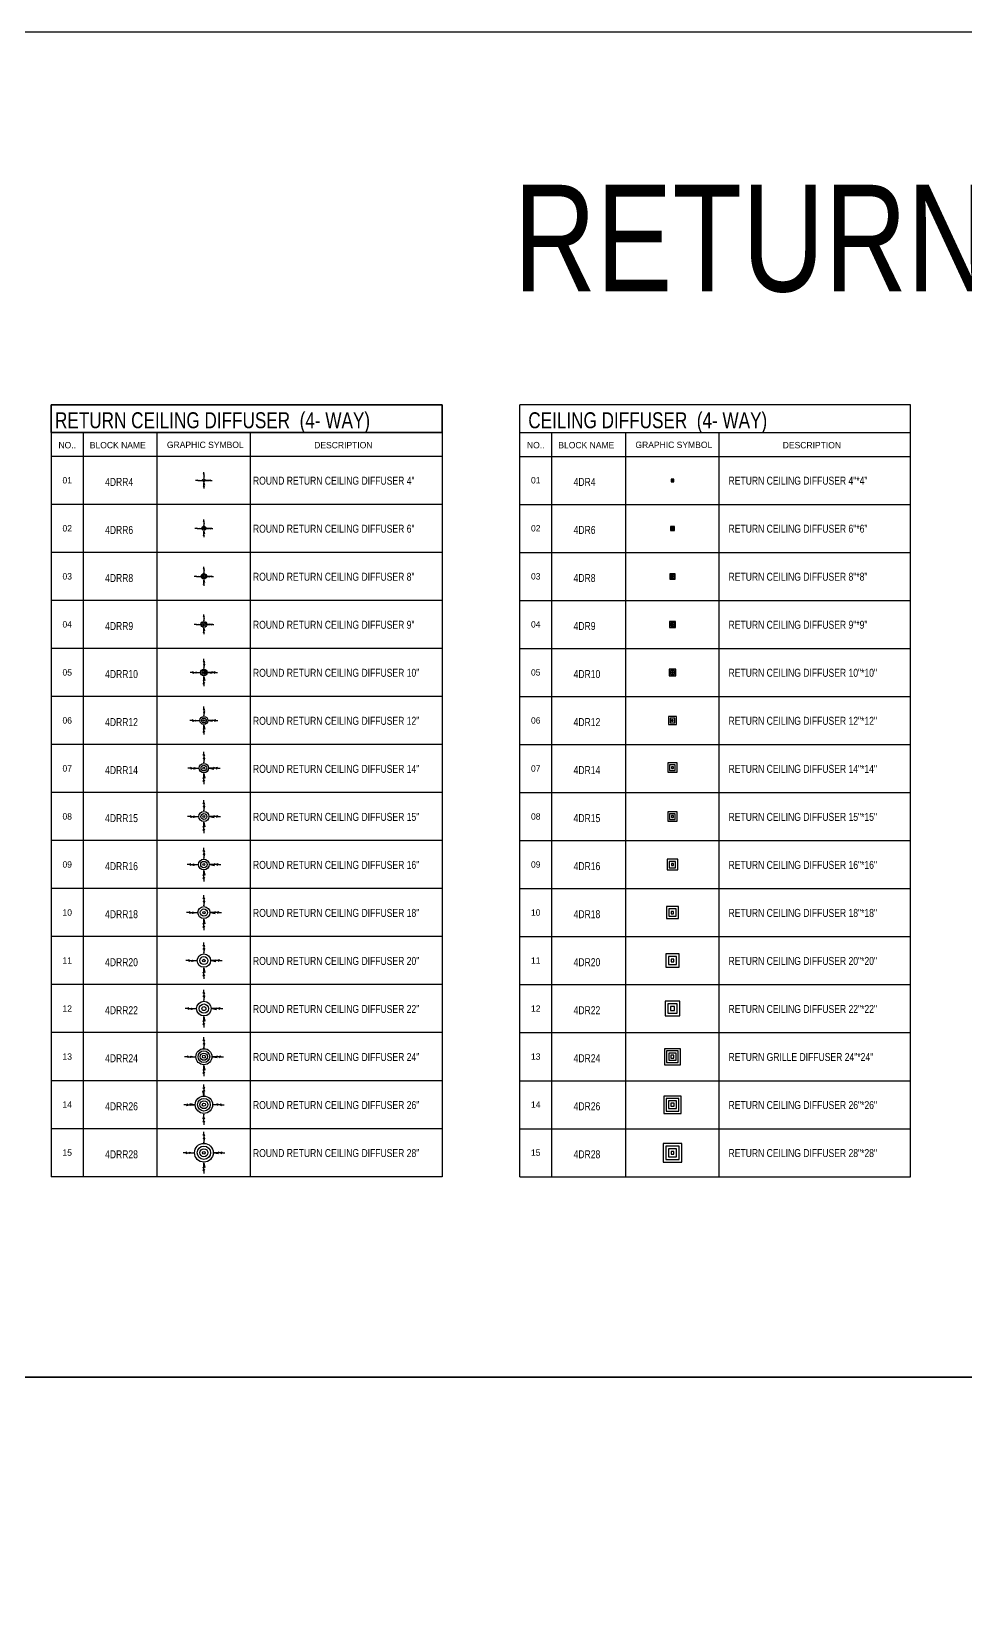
# Model space of a CAD drawing. Header units: millimetres. Extents: x 231894 to 495193, y 184583 to 303652.
# Drawn here: x 320387 to 355358, y 244118 to 303652 of the extents above; entities that cross this region are included whole.
import ezdxf
from ezdxf.enums import TextEntityAlignment as Align

# ---------------------------------------------------------------- set-up
doc = ezdxf.new("R2010")
doc.units = ezdxf.units.MM
doc.layers.get('0').update_dxf_attribs({"color": 254})
for name, color, linetype in [('40-REFERENCE-DRAWINGS-0-35', 40, 'Continuous'), ('MEQUIP', 2, 'Continuous'), ('RETURN GRILL', 13, 'Continuous')]:
    doc.layers.add(name, color=color, linetype=linetype)
doc.styles.add('STENCIL', font='stencil.shx')
doc.styles.add('style2', font='stencil.shx')

# ---------------------------------------------------------------- blocks, each defined once
blk = doc.blocks.new('4DR4')
at = {"color": 13}
for points in [[(-75, 0, 0, 21.4, 0), (-127, 0, 0, 0, 0), (-147, 0, 0, 0, 0), (-158, -11, 0, 0, 0), (-158, 11, 0, 0, 0), (-169, 0, 0, 0, 0), (-195, 0, 0, 0, 0)], [(0, 75, 0, 21.4, 0), (0, 127, 0, 0, 0), (0, 147, 0, 0, 0), (11, 158, 0, 0, 0), (-11, 158, 0, 0, 0), (0, 169, 0, 0, 0), (0, 195, 0, 0, 0)], [(75, 0, 0, 21.4, 0), (127, 0, 0, 0, 0), (147, 0, 0, 0, 0), (158, -11, 0, 0, 0), (158, 11, 0, 0, 0), (169, 0, 0, 0, 0), (195, 0, 0, 0, 0)], [(0, -75, 0, 21.4, 0), (0, -127, 0, 0, 0), (0, -147, 0, 0, 0), (11, -158, 0, 0, 0), (-11, -158, 0, 0, 0), (0, -169, 0, 0, 0), (0, -195, 0, 0, 0)]]:
    blk.add_lwpolyline(points, format="xyseb", dxfattribs=at)
at = {"color": 12}
blk.add_lwpolyline([(-50, -50), (50, -50), (50, 50), (-50, 50)], close=True, dxfattribs=at)
at = {"color": 13}
for points in [[(-30, -30), (30, -30), (30, 30), (-30, 30)], [(-10, -10), (10, -10), (10, 10), (-10, 10)]]:
    blk.add_lwpolyline(points, close=True, dxfattribs=at)
blk = doc.blocks.new('4DR6')
at = {"color": 13}
for points in [[(-112, 0, 0, 32.1, 0), (-191, 0, 0, 0, 0), (-221, 0, 0, 0, 0), (-237, -16, 0, 0, 0), (-237, 16, 0, 0, 0), (-253, 0, 0, 0, 0), (-293, 0, 0, 0, 0)], [(0, 112, 0, 32.1, 0), (0, 191, 0, 0, 0), (0, 221, 0, 0, 0), (16, 237, 0, 0, 0), (-16, 237, 0, 0, 0), (0, 253, 0, 0, 0), (0, 293, 0, 0, 0)], [(112, 0, 0, 32.1, 0), (191, 0, 0, 0, 0), (221, 0, 0, 0, 0), (237, -16, 0, 0, 0), (237, 16, 0, 0, 0), (253, 0, 0, 0, 0), (293, 0, 0, 0, 0)], [(0, -112, 0, 32.1, 0), (0, -191, 0, 0, 0), (0, -221, 0, 0, 0), (16, -237, 0, 0, 0), (-16, -237, 0, 0, 0), (0, -253, 0, 0, 0), (0, -293, 0, 0, 0)]]:
    blk.add_lwpolyline(points, format="xyseb", dxfattribs=at)
at = {"color": 12}
blk.add_lwpolyline([(-75, -75), (75, -75), (75, 75), (-75, 75)], close=True, dxfattribs=at)
at = {"color": 13}
for points in [[(-45, -45), (45, -45), (45, 45), (-45, 45)], [(-15, -15), (15, -15), (15, 15), (-15, 15)]]:
    blk.add_lwpolyline(points, close=True, dxfattribs=at)
blk = doc.blocks.new('4DR8')
at = {"color": 13}
for points in [[(-138, 0, 0, 32.1, 0), (-216, 0, 0, 0, 0), (-246, 0, 0, 0, 0), (-262, -16, 0, 0, 0), (-262, 16, 0, 0, 0), (-278, 0, 0, 0, 0), (-318, 0, 0, 0, 0)], [(0, 138, 0, 32.1, 0), (0, 216, 0, 0, 0), (0, 246, 0, 0, 0), (16, 262, 0, 0, 0), (-16, 262, 0, 0, 0), (0, 278, 0, 0, 0), (0, 318, 0, 0, 0)], [(138, 0, 0, 32.1, 0), (216, 0, 0, 0, 0), (246, 0, 0, 0, 0), (262, -16, 0, 0, 0), (262, 16, 0, 0, 0), (278, 0, 0, 0, 0), (318, 0, 0, 0, 0)], [(0, -138, 0, 32.1, 0), (0, -216, 0, 0, 0), (0, -246, 0, 0, 0), (16, -262, 0, 0, 0), (-16, -262, 0, 0, 0), (0, -278, 0, 0, 0), (0, -318, 0, 0, 0)]]:
    blk.add_lwpolyline(points, format="xyseb", dxfattribs=at)
at = {"color": 12}
blk.add_lwpolyline([(-100, -100), (100, -100), (100, 100), (-100, 100)], close=True, dxfattribs=at)
at = {"color": 13}
for points in [[(-60, -60), (60, -60), (60, 60), (-60, 60)], [(-20, -20), (20, -20), (20, 20), (-20, 20)]]:
    blk.add_lwpolyline(points, close=True, dxfattribs=at)
blk = doc.blocks.new('4DR9')
at = {"color": 13}
for points in [[(-151, 0, 0, 36.1, 0), (-239, 0, 0, 0, 0), (-272, 0, 0, 0, 0), (-290, -18, 0, 0, 0), (-290, 18, 0, 0, 0), (-308, 0, 0, 0, 0), (-353, 0, 0, 0, 0)], [(4, 155, 0, 36.1, 0), (4, 243, 0, 0, 0), (4, 276, 0, 0, 0), (22, 294, 0, 0, 0), (-14, 294, 0, 0, 0), (4, 312, 0, 0, 0), (4, 357, 0, 0, 0)], [(159, 0, 0, 36.1, 0), (247, 0, 0, 0, 0), (281, 0, 0, 0, 0), (299, -18, 0, 0, 0), (299, 18, 0, 0, 0), (317, 0, 0, 0, 0), (362, 0, 0, 0, 0)], [(4, -155, 0, 36.1, 0), (4, -243, 0, 0, 0), (4, -276, 0, 0, 0), (22, -294, 0, 0, 0), (-14, -294, 0, 0, 0), (4, -312, 0, 0, 0), (4, -357, 0, 0, 0)]]:
    blk.add_lwpolyline(points, format="xyseb", dxfattribs=at)
at = {"color": 12}
blk.add_lwpolyline([(-108, -113), (117, -113), (117, 113), (-108, 113)], close=True, dxfattribs=at)
at = {"color": 13}
for points in [[(-63, -68), (72, -68), (72, 68), (-63, 68)], [(-18, -23), (27, -23), (27, 23), (-18, 23)]]:
    blk.add_lwpolyline(points, close=True, dxfattribs=at)
blk = doc.blocks.new('4DR10')
at = {"color": 13}
for points in [[(-169, 0, 0, 37.4, 0), (-260, 0, 0, 0, 0), (-295, 0, 0, 0, 0), (-314, -19, 0, 0, 0), (-314, 19, 0, 0, 0), (-332, 0, 0, 0, 0), (-379, 0, 0, 0, 0)], [(0, 169, 0, 37.4, 0), (0, 260, 0, 0, 0), (0, 295, 0, 0, 0), (19, 314, 0, 0, 0), (-19, 314, 0, 0, 0), (0, 332, 0, 0, 0), (0, 379, 0, 0, 0)], [(169, 0, 0, 37.4, 0), (260, 0, 0, 0, 0), (295, 0, 0, 0, 0), (314, -19, 0, 0, 0), (314, 19, 0, 0, 0), (332, 0, 0, 0, 0), (379, 0, 0, 0, 0)], [(0, -169, 0, 37.4, 0), (0, -260, 0, 0, 0), (0, -295, 0, 0, 0), (19, -314, 0, 0, 0), (-19, -314, 0, 0, 0), (0, -332, 0, 0, 0), (0, -379, 0, 0, 0)]]:
    blk.add_lwpolyline(points, format="xyseb", dxfattribs=at)
at = {"color": 12}
blk.add_lwpolyline([(-125, -125), (125, -125), (125, 125), (-125, 125)], close=True, dxfattribs=at)
at = {"color": 13}
for points in [[(-75, -75), (75, -75), (75, 75), (-75, 75)], [(-25, -25), (25, -25), (25, 25), (-25, 25)]]:
    blk.add_lwpolyline(points, close=True, dxfattribs=at)
blk = doc.blocks.new('4DR12')
at = {"color": 13}
for points in [[(0, 250, 0, 85.5, 0), (0, 459, 0, 0, 0), (0, 587, 0, 0, 0), (-43, 630, 0, 0, 0), (43, 630, 0, 0, 0), (0, 672, 0, 0, 0), (0, 801, 0, 0, 0)], [(-250, 0, 0, 85.5, 0), (-459, 0, 0, 0, 0), (-587, 0, 0, 0, 0), (-630, -43, 0, 0, 0), (-630, 43, 0, 0, 0), (-672, 0, 0, 0, 0), (-801, 0, 0, 0, 0)], [(250, 0, 0, 85.5, 0), (459, 0, 0, 0, 0), (587, 0, 0, 0, 0), (630, -43, 0, 0, 0), (630, 43, 0, 0, 0), (672, 0, 0, 0, 0), (801, 0, 0, 0, 0)], [(0, -250, 0, 85.5, 0), (0, -459, 0, 0, 0), (0, -587, 0, 0, 0), (-43, -630, 0, 0, 0), (43, -630, 0, 0, 0), (0, -672, 0, 0, 0), (0, -801, 0, 0, 0)]]:
    blk.add_lwpolyline(points, format="xyseb", dxfattribs=at)
at = {"color": 12}
blk.add_lwpolyline([(-150, -150), (150, -150), (150, 150), (-150, 150)], close=True, dxfattribs=at)
at = {"color": 13}
for points in [[(-90, -90), (90, -90), (90, 90), (-90, 90)], [(-30, -30), (30, -30), (30, 30), (-30, 30)]]:
    blk.add_lwpolyline(points, close=True, dxfattribs=at)
blk = doc.blocks.new('4DR14')
at = {"color": 13}
for points in [[(-231, 16, 0, 48.1, 0), (-349, 16, 0, 0, 0), (-394, 16, 0, 0, 0), (-418, -8, 0, 0, 0), (-418, 40, 0, 0, 0), (-442, 16, 0, 0, 0), (-502, 16, 0, 0, 0)], [(0, 247, 0, 48.1, 0), (0, 365, 0, 0, 0), (0, 410, 0, 0, 0), (24, 434, 0, 0, 0), (-24, 434, 0, 0, 0), (0, 458, 0, 0, 0), (0, 518, 0, 0, 0)], [(231, 16, 0, 48.1, 0), (349, 16, 0, 0, 0), (394, 16, 0, 0, 0), (418, -8, 0, 0, 0), (418, 40, 0, 0, 0), (442, 16, 0, 0, 0), (502, 16, 0, 0, 0)], [(0, -215, 0, 48.1, 0), (0, -332, 0, 0, 0), (0, -377, 0, 0, 0), (24, -401, 0, 0, 0), (-24, -401, 0, 0, 0), (0, -426, 0, 0, 0), (0, -485, 0, 0, 0)]]:
    blk.add_lwpolyline(points, format="xyseb", dxfattribs=at)
at = {"color": 12}
blk.add_lwpolyline([(-175, -159), (175, -159), (175, 191), (-175, 191)], close=True, dxfattribs=at)
at = {"color": 13}
for points in [[(-105, -89), (105, -89), (105, 121), (-105, 121)], [(-35, -19), (35, -19), (35, 51), (-35, 51)]]:
    blk.add_lwpolyline(points, close=True, dxfattribs=at)
blk = doc.blocks.new('4DR15')
at = {"color": 13}
for points in [[(-231, 0, 0, 48.1, 0), (-349, 0, 0, 0, 0), (-394, 0, 0, 0, 0), (-418, -24, 0, 0, 0), (-418, 24, 0, 0, 0), (-442, 0, 0, 0, 0), (-502, 0, 0, 0, 0)], [(0, 231, 0, 48.1, 0), (0, 349, 0, 0, 0), (0, 394, 0, 0, 0), (24, 418, 0, 0, 0), (-24, 418, 0, 0, 0), (0, 442, 0, 0, 0), (0, 502, 0, 0, 0)], [(231, 0, 0, 48.1, 0), (349, 0, 0, 0, 0), (394, 0, 0, 0, 0), (418, -24, 0, 0, 0), (418, 24, 0, 0, 0), (442, 0, 0, 0, 0), (502, 0, 0, 0, 0)], [(0, -231, 0, 48.1, 0), (0, -349, 0, 0, 0), (0, -394, 0, 0, 0), (24, -418, 0, 0, 0), (-24, -418, 0, 0, 0), (0, -442, 0, 0, 0), (0, -502, 0, 0, 0)]]:
    blk.add_lwpolyline(points, format="xyseb", dxfattribs=at)
at = {"color": 12}
blk.add_lwpolyline([(-175, -175), (175, -175), (175, 175), (-175, 175)], close=True, dxfattribs=at)
at = {"color": 13}
for points in [[(-105, -105), (105, -105), (105, 105), (-105, 105)], [(-35, -35), (35, -35), (35, 35), (-35, 35)]]:
    blk.add_lwpolyline(points, close=True, dxfattribs=at)
blk = doc.blocks.new('4DR16')
at = {"color": 13}
for points in [[(-262, 0, 0, 53.5, 0), (-393, 0, 0, 0, 0), (-443, 0, 0, 0, 0), (-470, -27, 0, 0, 0), (-470, 27, 0, 0, 0), (-496, 0, 0, 0, 0), (-563, 0, 0, 0, 0)], [(0, 262, 0, 53.5, 0), (0, 393, 0, 0, 0), (0, 443, 0, 0, 0), (27, 470, 0, 0, 0), (-27, 470, 0, 0, 0), (0, 496, 0, 0, 0), (0, 563, 0, 0, 0)], [(262, 0, 0, 53.5, 0), (393, 0, 0, 0, 0), (443, 0, 0, 0, 0), (470, -27, 0, 0, 0), (470, 27, 0, 0, 0), (496, 0, 0, 0, 0), (563, 0, 0, 0, 0)], [(0, -262, 0, 53.5, 0), (0, -393, 0, 0, 0), (0, -443, 0, 0, 0), (27, -470, 0, 0, 0), (-27, -470, 0, 0, 0), (0, -496, 0, 0, 0), (0, -563, 0, 0, 0)]]:
    blk.add_lwpolyline(points, format="xyseb", dxfattribs=at)
at = {"color": 12}
blk.add_lwpolyline([(-200, -200), (200, -200), (200, 200), (-200, 200)], close=True, dxfattribs=at)
at = {"color": 13}
for points in [[(-120, -120), (120, -120), (120, 120), (-120, 120)], [(-40, -40), (40, -40), (40, 40), (-40, 40)]]:
    blk.add_lwpolyline(points, close=True, dxfattribs=at)
blk = doc.blocks.new('4DR18')
at = {"color": 13}
for points in [[(0, 294, 0, 58.8, 0), (0, 437, 0, 0, 0), (0, 492, 0, 0, 0), (29, 521, 0, 0, 0), (-29, 521, 0, 0, 0), (0, 551, 0, 0, 0), (0, 624, 0, 0, 0)], [(-294, 0, 0, 58.8, 0), (-437, 0, 0, 0, 0), (-492, 0, 0, 0, 0), (-521, -29, 0, 0, 0), (-521, 29, 0, 0, 0), (-551, 0, 0, 0, 0), (-624, 0, 0, 0, 0)], [(294, 0, 0, 58.8, 0), (437, 0, 0, 0, 0), (492, 0, 0, 0, 0), (521, -29, 0, 0, 0), (521, 29, 0, 0, 0), (551, 0, 0, 0, 0), (624, 0, 0, 0, 0)], [(0, -294, 0, 58.8, 0), (0, -437, 0, 0, 0), (0, -492, 0, 0, 0), (29, -521, 0, 0, 0), (-29, -521, 0, 0, 0), (0, -551, 0, 0, 0), (0, -624, 0, 0, 0)]]:
    blk.add_lwpolyline(points, format="xyseb", dxfattribs=at)
at = {"color": 12}
blk.add_lwpolyline([(-225, -225), (225, -225), (225, 225), (-225, 225)], close=True, dxfattribs=at)
at = {"color": 13}
for points in [[(-135, -135), (135, -135), (135, 135), (-135, 135)], [(-45, -45), (45, -45), (45, 45), (-45, 45)]]:
    blk.add_lwpolyline(points, close=True, dxfattribs=at)
blk = doc.blocks.new('4DR20')
at = {"color": 13}
for points in [[(0, 319, 0, 58.8, 0), (0, 462, 0, 0, 0), (0, 517, 0, 0, 0), (29, 546, 0, 0, 0), (-29, 546, 0, 0, 0), (0, 576, 0, 0, 0), (0, 649, 0, 0, 0)], [(-319, 0, 0, 58.8, 0), (-462, 0, 0, 0, 0), (-517, 0, 0, 0, 0), (-546, -29, 0, 0, 0), (-546, 29, 0, 0, 0), (-576, 0, 0, 0, 0), (-649, 0, 0, 0, 0)], [(319, 0, 0, 58.8, 0), (462, 0, 0, 0, 0), (517, 0, 0, 0, 0), (546, -29, 0, 0, 0), (546, 29, 0, 0, 0), (576, 0, 0, 0, 0), (649, 0, 0, 0, 0)], [(0, -319, 0, 58.8, 0), (0, -462, 0, 0, 0), (0, -517, 0, 0, 0), (29, -546, 0, 0, 0), (-29, -546, 0, 0, 0), (0, -576, 0, 0, 0), (0, -649, 0, 0, 0)]]:
    blk.add_lwpolyline(points, format="xyseb", dxfattribs=at)
at = {"color": 12}
blk.add_lwpolyline([(-250, -250), (250, -250), (250, 250), (-250, 250)], close=True, dxfattribs=at)
at = {"color": 13}
for points in [[(-150, -150), (150, -150), (150, 150), (-150, 150)], [(-50, -50), (50, -50), (50, 50), (-50, 50)]]:
    blk.add_lwpolyline(points, close=True, dxfattribs=at)
blk = doc.blocks.new('4DR22')
at = {"color": 13}
for points in [[(0, 344, 0, 58.8, 0), (0, 487, 0, 0, 0), (0, 542, 0, 0, 0), (29, 571, 0, 0, 0), (-29, 571, 0, 0, 0), (0, 601, 0, 0, 0), (0, 674, 0, 0, 0)], [(-344, 0, 0, 58.8, 0), (-487, 0, 0, 0, 0), (-542, 0, 0, 0, 0), (-571, -29, 0, 0, 0), (-571, 29, 0, 0, 0), (-601, 0, 0, 0, 0), (-674, 0, 0, 0, 0)], [(344, 0, 0, 58.8, 0), (487, 0, 0, 0, 0), (542, 0, 0, 0, 0), (571, -29, 0, 0, 0), (571, 29, 0, 0, 0), (601, 0, 0, 0, 0), (674, 0, 0, 0, 0)], [(0, -344, 0, 58.8, 0), (0, -487, 0, 0, 0), (0, -542, 0, 0, 0), (29, -571, 0, 0, 0), (-29, -571, 0, 0, 0), (0, -601, 0, 0, 0), (0, -674, 0, 0, 0)]]:
    blk.add_lwpolyline(points, format="xyseb", dxfattribs=at)
at = {"color": 12}
blk.add_lwpolyline([(-275, -275), (275, -275), (275, 275), (-275, 275)], close=True, dxfattribs=at)
at = {"color": 13}
for points in [[(-175, -175), (175, -175), (175, 175), (-175, 175)], [(-75, -75), (75, -75), (75, 75), (-75, 75)]]:
    blk.add_lwpolyline(points, close=True, dxfattribs=at)
blk = doc.blocks.new('4DR24')
at = {"color": 13}
for points in [[(0, 369, 0, 58.8, 0), (0, 512, 0, 0, 0), (0, 567, 0, 0, 0), (29, 596, 0, 0, 0), (-29, 596, 0, 0, 0), (0, 626, 0, 0, 0), (0, 699, 0, 0, 0)], [(-369, 0, 0, 58.8, 0), (-512, 0, 0, 0, 0), (-567, 0, 0, 0, 0), (-596, -29, 0, 0, 0), (-596, 29, 0, 0, 0), (-626, 0, 0, 0, 0), (-699, 0, 0, 0, 0)], [(369, 0, 0, 58.8, 0), (512, 0, 0, 0, 0), (567, 0, 0, 0, 0), (596, -29, 0, 0, 0), (596, 29, 0, 0, 0), (626, 0, 0, 0, 0), (699, 0, 0, 0, 0)], [(0, -369, 0, 58.8, 0), (0, -512, 0, 0, 0), (0, -567, 0, 0, 0), (29, -596, 0, 0, 0), (-29, -596, 0, 0, 0), (0, -626, 0, 0, 0), (0, -699, 0, 0, 0)]]:
    blk.add_lwpolyline(points, format="xyseb", dxfattribs=at)
at = {"color": 12}
blk.add_lwpolyline([(-300, -300), (300, -300), (300, 300), (-300, 300)], close=True, dxfattribs=at)
at = {"color": 13}
for points in [[(-218, -218), (218, -218), (218, 218), (-218, 218)], [(-136, -136), (136, -136), (136, 136), (-136, 136)], [(-55, -55), (55, -55), (55, 55), (-55, 55)]]:
    blk.add_lwpolyline(points, close=True, dxfattribs=at)
blk = doc.blocks.new('4DR26')
at = {"color": 13}
for points in [[(0, 394, 0, 58.8, 0), (0, 537, 0, 0, 0), (0, 592, 0, 0, 0), (29, 621, 0, 0, 0), (-29, 621, 0, 0, 0), (0, 651, 0, 0, 0), (0, 724, 0, 0, 0)], [(-394, 0, 0, 58.8, 0), (-537, 0, 0, 0, 0), (-592, 0, 0, 0, 0), (-621, -29, 0, 0, 0), (-621, 29, 0, 0, 0), (-651, 0, 0, 0, 0), (-724, 0, 0, 0, 0)], [(394, 0, 0, 58.8, 0), (537, 0, 0, 0, 0), (592, 0, 0, 0, 0), (621, -29, 0, 0, 0), (621, 29, 0, 0, 0), (651, 0, 0, 0, 0), (724, 0, 0, 0, 0)], [(0, -394, 0, 58.8, 0), (0, -537, 0, 0, 0), (0, -592, 0, 0, 0), (29, -621, 0, 0, 0), (-29, -621, 0, 0, 0), (0, -651, 0, 0, 0), (0, -724, 0, 0, 0)]]:
    blk.add_lwpolyline(points, format="xyseb", dxfattribs=at)
at = {"color": 12}
blk.add_lwpolyline([(-325, -325), (325, -325), (325, 325), (-325, 325)], close=True, dxfattribs=at)
at = {"color": 13}
for points in [[(-236, -236), (236, -236), (236, 236), (-236, 236)], [(-148, -148), (148, -148), (148, 148), (-148, 148)], [(-59, -59), (59, -59), (59, 59), (-59, 59)]]:
    blk.add_lwpolyline(points, close=True, dxfattribs=at)
blk = doc.blocks.new('4DR28')
at = {"color": 13}
for points in [[(0, 419, 0, 58.8, 0), (0, 562, 0, 0, 0), (0, 617, 0, 0, 0), (29, 646, 0, 0, 0), (-29, 646, 0, 0, 0), (0, 676, 0, 0, 0), (0, 749, 0, 0, 0)], [(-419, 0, 0, 58.8, 0), (-562, 0, 0, 0, 0), (-617, 0, 0, 0, 0), (-646, -29, 0, 0, 0), (-646, 29, 0, 0, 0), (-676, 0, 0, 0, 0), (-749, 0, 0, 0, 0)], [(419, 0, 0, 58.8, 0), (562, 0, 0, 0, 0), (617, 0, 0, 0, 0), (646, -29, 0, 0, 0), (646, 29, 0, 0, 0), (676, 0, 0, 0, 0), (749, 0, 0, 0, 0)], [(0, -419, 0, 58.8, 0), (0, -562, 0, 0, 0), (0, -617, 0, 0, 0), (29, -646, 0, 0, 0), (-29, -646, 0, 0, 0), (0, -676, 0, 0, 0), (0, -749, 0, 0, 0)]]:
    blk.add_lwpolyline(points, format="xyseb", dxfattribs=at)
at = {"color": 12}
blk.add_lwpolyline([(-350, -350), (350, -350), (350, 350), (-350, 350)], close=True, dxfattribs=at)
at = {"color": 13}
for points in [[(-250, -250), (250, -250), (250, 250), (-250, 250)], [(-150, -150), (150, -150), (150, 150), (-150, 150)], [(-50, -50), (50, -50), (50, 50), (-50, 50)]]:
    blk.add_lwpolyline(points, close=True, dxfattribs=at)
blk = doc.blocks.new('4DRR4')
at = {"color": 13}
for p, q in [((-258, 0), (-308, 0)), ((-258, 0), (-236, 21)), ((-236, -21), (-236, 21)), ((-215, 0), (-236, -21)), ((-215, 0), (-75, 0)), ((-175, 20), (-167, 0)), ((-175, -20), (-167, 0)), ((-75, 0), (-175, -20)), ((0, 258), (-21, 236)), ((21, 236), (-21, 236)), ((-20, 175), (0, 167)), ((0, 258), (0, 308)), ((0, 215), (21, 236)), ((0, 215), (0, 75)), ((20, 175), (0, 167)), ((0, 75), (20, 175)), ((215, 0), (75, 0)), ((75, 0), (175, -20)), ((175, 20), (167, 0)), ((175, -20), (167, 0)), ((215, 0), (236, -21)), ((236, -21), (236, 21)), ((258, 0), (236, 21)), ((258, 0), (308, 0)), ((21, -236), (-21, -236)), ((0, -258), (-21, -236)), ((-20, -175), (0, -167)), ((0, -215), (0, -75)), ((0, -75), (20, -175)), ((20, -175), (0, -167)), ((0, -215), (21, -236)), ((0, -258), (0, -308))]:
    blk.add_line(p, q, dxfattribs=at)
at = {"color": 12}
blk.add_circle((0, 0), 50, dxfattribs=at)
at = {"color": 13}
for radius in [30, 10]:
    blk.add_circle((0, 0), radius, dxfattribs=at)
for points in [[(-175, 20), (-167, 0), (-75, 0)], [(-175, -20), (-167, 0), (-75, 0)], [(-20, 175), (0, 167), (0, 75)], [(20, 175), (0, 167), (0, 75)], [(175, 20), (167, 0), (75, 0)], [(175, -20), (167, 0), (75, 0)], [(-20, -175), (0, -167), (0, -75)], [(20, -175), (0, -167), (0, -75)]]:
    blk.add_solid(points, dxfattribs=at)
blk = doc.blocks.new('4DRR6')
at = {"color": 13}
for p, q in [((-283, 0), (-333, 0)), ((-283, 0), (-261, 21)), ((-261, -21), (-261, 21)), ((-240, 0), (-261, -21)), ((-240, 0), (-100, 0)), ((-200, 20), (-192, 0)), ((-200, -20), (-192, 0)), ((-100, 0), (-200, -20)), ((0, 283), (-21, 261)), ((21, 261), (-21, 261)), ((-20, 200), (0, 192)), ((0, 283), (0, 333)), ((0, 240), (21, 261)), ((0, 240), (0, 100)), ((20, 200), (0, 192)), ((0, 100), (20, 200)), ((240, 0), (100, 0)), ((100, 0), (200, -20)), ((200, 20), (192, 0)), ((200, -20), (192, 0)), ((240, 0), (261, -21)), ((261, -21), (261, 21)), ((283, 0), (261, 21)), ((283, 0), (333, 0)), ((21, -261), (-21, -261)), ((0, -283), (-21, -261)), ((-20, -200), (0, -192)), ((0, -240), (0, -100)), ((0, -100), (20, -200)), ((20, -200), (0, -192)), ((0, -240), (21, -261)), ((0, -283), (0, -333))]:
    blk.add_line(p, q, dxfattribs=at)
at = {"color": 12}
blk.add_circle((0, 0), 75, dxfattribs=at)
at = {"color": 13}
for radius in [45, 15]:
    blk.add_circle((0, 0), radius, dxfattribs=at)
for points in [[(-200, 20), (-192, 0), (-100, 0)], [(-200, -20), (-192, 0), (-100, 0)], [(-20, 200), (0, 192), (0, 100)], [(20, 200), (0, 192), (0, 100)], [(200, 20), (192, 0), (100, 0)], [(200, -20), (192, 0), (100, 0)], [(-20, -200), (0, -192), (0, -100)], [(20, -200), (0, -192), (0, -100)]]:
    blk.add_solid(points, dxfattribs=at)
blk = doc.blocks.new('4DRR8')
at = {"color": 13}
for p, q in [((-308, 0), (-358, 0)), ((-308, 0), (-286, 21)), ((-286, -21), (-286, 21)), ((-265, 0), (-286, -21)), ((-265, 0), (-125, 0)), ((-225, 20), (-217, 0)), ((-225, -20), (-217, 0)), ((-125, 0), (-225, -20)), ((0, 308), (-21, 286)), ((21, 286), (-21, 286)), ((-20, 225), (0, 217)), ((0, 308), (0, 358)), ((0, 265), (21, 286)), ((0, 265), (0, 125)), ((20, 225), (0, 217)), ((0, 125), (20, 225)), ((265, 0), (125, 0)), ((125, 0), (225, -20)), ((225, 20), (217, 0)), ((225, -20), (217, 0)), ((265, 0), (286, -21)), ((286, -21), (286, 21)), ((308, 0), (286, 21)), ((308, 0), (358, 0)), ((21, -286), (-21, -286)), ((0, -308), (-21, -286)), ((-20, -225), (0, -217)), ((0, -265), (0, -125)), ((0, -125), (20, -225)), ((20, -225), (0, -217)), ((0, -265), (21, -286)), ((0, -308), (0, -358))]:
    blk.add_line(p, q, dxfattribs=at)
at = {"color": 12}
blk.add_circle((0, 0), 100, dxfattribs=at)
at = {"color": 13}
for radius in [60, 20]:
    blk.add_circle((0, 0), radius, dxfattribs=at)
for points in [[(-225, 20), (-217, 0), (-125, 0)], [(-225, -20), (-217, 0), (-125, 0)], [(-20, 225), (0, 217), (0, 125)], [(20, 225), (0, 217), (0, 125)], [(225, 20), (217, 0), (125, 0)], [(225, -20), (217, 0), (125, 0)], [(-20, -225), (0, -217), (0, -125)], [(20, -225), (0, -217), (0, -125)]]:
    blk.add_solid(points, dxfattribs=at)
blk = doc.blocks.new('4DRR9')
at = {"color": 13}
for p, q in [((-320, 0), (-370, 0)), ((-320, 0), (-299, 21)), ((-299, -21), (-299, 21)), ((-278, 0), (-299, -21)), ((-278, 0), (-138, 0)), ((-238, 20), (-229, 0)), ((-238, -20), (-229, 0)), ((-138, 0), (-238, -20)), ((0, 320), (-21, 299)), ((21, 299), (-21, 299)), ((-20, 237), (0, 229)), ((0, 320), (0, 370)), ((0, 277), (21, 299)), ((0, 277), (0, 137)), ((20, 237), (0, 229)), ((0, 137), (20, 237)), ((277, 0), (137, 0)), ((137, 0), (237, -20)), ((237, 20), (229, 0)), ((237, -20), (229, 0)), ((277, 0), (299, -21)), ((299, -21), (299, 21)), ((320, 0), (299, 21)), ((320, 0), (370, 0)), ((21, -299), (-21, -299)), ((0, -320), (-21, -299)), ((-20, -238), (0, -229)), ((0, -278), (0, -138)), ((0, -138), (20, -238)), ((20, -238), (0, -229)), ((0, -278), (21, -299)), ((0, -320), (0, -370))]:
    blk.add_line(p, q, dxfattribs=at)
at = {"color": 12}
blk.add_circle((0, 0), 112, dxfattribs=at)
at = {"color": 13}
for radius in [67.5, 22.5]:
    blk.add_circle((0, 0), radius, dxfattribs=at)
for points in [[(-238, 20), (-229, 0), (-138, 0)], [(-238, -20), (-229, 0), (-138, 0)], [(-20, 237), (0, 229), (0, 137)], [(20, 237), (0, 229), (0, 137)], [(237, 20), (229, 0), (137, 0)], [(237, -20), (229, 0), (137, 0)], [(-20, -238), (0, -229), (0, -138)], [(20, -238), (0, -229), (0, -138)]]:
    blk.add_solid(points, dxfattribs=at)
blk = doc.blocks.new('4DRR10')
at = {"color": 13}
for p, q in [((-436, 0), (-514, 0)), ((-436, 0), (-402, 33)), ((-402, -33), (-402, 33)), ((-306, 31), (-293, 0)), ((0, 436), (-33, 402)), ((33, 402), (-33, 402)), ((-31, 306), (0, 293)), ((0, 436), (0, 514)), ((0, 369), (33, 402)), ((0, 369), (0, 150)), ((31, 306), (0, 293)), ((0, 150), (31, 306)), ((306, 31), (293, 0)), ((402, -33), (402, 33)), ((436, 0), (402, 33)), ((436, 0), (514, 0)), ((-369, 0), (-402, -33)), ((-369, 0), (-150, 0)), ((-306, -31), (-293, 0)), ((-150, 0), (-306, -31)), ((33, -402), (-33, -402)), ((0, -436), (-33, -402)), ((-31, -306), (0, -293)), ((0, -369), (0, -150)), ((0, -150), (31, -306)), ((31, -306), (0, -293)), ((0, -369), (33, -402)), ((0, -436), (0, -514)), ((369, 0), (150, 0)), ((150, 0), (306, -31)), ((306, -31), (293, 0)), ((369, 0), (402, -33))]:
    blk.add_line(p, q, dxfattribs=at)
at = {"color": 12}
blk.add_circle((0, 0), 125, dxfattribs=at)
at = {"color": 13}
for radius in [75, 25]:
    blk.add_circle((0, 0), radius, dxfattribs=at)
for points in [[(-306, 31), (-293, 0), (-150, 0)], [(-31, 306), (0, 293), (0, 150)], [(31, 306), (0, 293), (0, 150)], [(306, 31), (293, 0), (150, 0)], [(-306, -31), (-293, 0), (-150, 0)], [(-31, -306), (0, -293), (0, -150)], [(31, -306), (0, -293), (0, -150)], [(306, -31), (293, 0), (150, 0)]]:
    blk.add_solid(points, dxfattribs=at)
blk = doc.blocks.new('4DRR12')
at = {"color": 13}
for p, q in [((-449, 0), (-524, 0)), ((-449, 0), (-417, 32)), ((-417, -32), (-417, 32)), ((-385, 0), (-417, -32)), ((-385, 0), (-175, 0)), ((-325, 30), (-312, 0)), ((-325, -30), (-312, 0)), ((-175, 0), (-325, -30)), ((0, 449), (-32, 417)), ((32, 417), (-32, 417)), ((-30, 325), (0, 312)), ((0, 449), (0, 524)), ((0, 385), (32, 417)), ((0, 385), (0, 174)), ((30, 325), (0, 312)), ((0, 174), (30, 325)), ((385, 0), (174, 0)), ((174, 0), (325, -30)), ((325, 30), (312, 0)), ((325, -30), (312, 0)), ((385, 0), (417, -32)), ((417, -32), (417, 32)), ((449, 0), (417, 32)), ((449, 0), (524, 0)), ((32, -417), (-32, -417)), ((0, -449), (-32, -417)), ((-30, -325), (0, -312)), ((0, -385), (0, -175)), ((0, -175), (30, -325)), ((30, -325), (0, -312)), ((0, -385), (32, -417)), ((0, -449), (0, -524))]:
    blk.add_line(p, q, dxfattribs=at)
at = {"color": 12}
blk.add_circle((0, 0), 150, dxfattribs=at)
at = {"color": 13}
for radius in [90, 30]:
    blk.add_circle((0, 0), radius, dxfattribs=at)
for points in [[(-325, 30), (-312, 0), (-175, 0)], [(-325, -30), (-312, 0), (-175, 0)], [(-30, 325), (0, 312), (0, 174)], [(30, 325), (0, 312), (0, 174)], [(325, 30), (312, 0), (174, 0)], [(325, -30), (312, 0), (174, 0)], [(-30, -325), (0, -312), (0, -175)], [(30, -325), (0, -312), (0, -175)]]:
    blk.add_solid(points, dxfattribs=at)
blk = doc.blocks.new('4DRR14')
at = {"color": 13}
for p, q in [((0, 520), (0, 607)), ((-520, 0), (-607, 0)), ((-520, 0), (-482, 37)), ((-482, -37), (-482, 37)), ((-445, 0), (-482, -37)), ((-445, 0), (-200, 0)), ((-375, 35), (-360, 0)), ((-375, -35), (-360, 0)), ((-200, 0), (-375, -35)), ((0, 520), (-37, 482)), ((37, 482), (-37, 482)), ((-35, 375), (0, 360)), ((0, 445), (37, 482)), ((0, 445), (0, 200)), ((35, 375), (0, 360)), ((0, 200), (35, 375)), ((445, 0), (200, 0)), ((200, 0), (375, -35)), ((375, 35), (360, 0)), ((375, -35), (360, 0)), ((445, 0), (482, -37)), ((482, -37), (482, 37)), ((520, 0), (482, 37)), ((520, 0), (607, 0)), ((37, -482), (-37, -482)), ((0, -520), (-37, -482)), ((-35, -375), (0, -360)), ((0, -445), (0, -200)), ((0, -200), (35, -375)), ((35, -375), (0, -360)), ((0, -445), (37, -482)), ((0, -520), (0, -607))]:
    blk.add_line(p, q, dxfattribs=at)
at = {"color": 12}
blk.add_circle((0, 0), 175, dxfattribs=at)
at = {"color": 13}
for radius in [105, 35]:
    blk.add_circle((0, 0), radius, dxfattribs=at)
for points in [[(-375, 35), (-360, 0), (-200, 0)], [(-375, -35), (-360, 0), (-200, 0)], [(-35, 375), (0, 360), (0, 200)], [(35, 375), (0, 360), (0, 200)], [(375, 35), (360, 0), (200, 0)], [(375, -35), (360, 0), (200, 0)], [(-35, -375), (0, -360), (0, -200)], [(35, -375), (0, -360), (0, -200)]]:
    blk.add_solid(points, dxfattribs=at)
blk = doc.blocks.new('4DRR15')
at = {"color": 13}
for p, q in [((0, 532), (0, 620)), ((-532, 0), (-620, 0)), ((-532, 0), (-495, 37)), ((-495, -37), (-495, 37)), ((-458, 0), (-495, -37)), ((-458, 0), (-213, 0)), ((-388, 35), (-373, 0)), ((-388, -35), (-373, 0)), ((-213, 0), (-388, -35)), ((0, 532), (-37, 495)), ((37, 495), (-37, 495)), ((-35, 388), (0, 373)), ((0, 458), (37, 495)), ((0, 458), (0, 212)), ((35, 388), (0, 373)), ((0, 212), (35, 388)), ((458, 0), (212, 0)), ((212, 0), (388, -35)), ((388, 35), (373, 0)), ((388, -35), (373, 0)), ((458, 0), (495, -37)), ((495, -37), (495, 37)), ((532, 0), (495, 37)), ((532, 0), (620, 0)), ((37, -495), (-37, -495)), ((0, -532), (-37, -495)), ((-35, -388), (0, -373)), ((0, -458), (0, -213)), ((0, -213), (35, -388)), ((35, -388), (0, -373)), ((0, -458), (37, -495)), ((0, -532), (0, -620))]:
    blk.add_line(p, q, dxfattribs=at)
at = {"color": 12}
blk.add_circle((0, 0), 188, dxfattribs=at)
at = {"color": 13}
for radius in [112, 37.5]:
    blk.add_circle((0, 0), radius, dxfattribs=at)
for points in [[(-388, 35), (-373, 0), (-213, 0)], [(-388, -35), (-373, 0), (-213, 0)], [(-35, 388), (0, 373), (0, 212)], [(35, 388), (0, 373), (0, 212)], [(388, 35), (373, 0), (212, 0)], [(388, -35), (373, 0), (212, 0)], [(-35, -388), (0, -373), (0, -213)], [(35, -388), (0, -373), (0, -213)]]:
    blk.add_solid(points, dxfattribs=at)
blk = doc.blocks.new('4DRR16')
at = {"color": 13}
for p, q in [((0, 545), (0, 632)), ((-545, 0), (-632, 0)), ((-545, 0), (-507, 37)), ((-507, -37), (-507, 37)), ((-400, 35), (-385, 0)), ((0, 545), (-37, 507)), ((37, 507), (-37, 507)), ((-35, 400), (0, 385)), ((0, 470), (37, 507)), ((0, 470), (0, 225)), ((35, 400), (0, 385)), ((0, 225), (35, 400)), ((400, 35), (385, 0)), ((507, -37), (507, 37)), ((545, 0), (507, 37)), ((545, 0), (632, 0)), ((-470, 0), (-507, -37)), ((-470, 0), (-225, 0)), ((-400, -35), (-385, 0)), ((-225, 0), (-400, -35)), ((37, -507), (-37, -507)), ((0, -545), (-37, -507)), ((-35, -400), (0, -385)), ((0, -470), (0, -225)), ((0, -225), (35, -400)), ((35, -400), (0, -385)), ((0, -470), (37, -507)), ((0, -545), (0, -632)), ((470, 0), (225, 0)), ((225, 0), (400, -35)), ((400, -35), (385, 0)), ((470, 0), (507, -37))]:
    blk.add_line(p, q, dxfattribs=at)
at = {"color": 12}
blk.add_circle((0, 0), 200, dxfattribs=at)
at = {"color": 13}
for radius in [120, 40]:
    blk.add_circle((0, 0), radius, dxfattribs=at)
for points in [[(-400, 35), (-385, 0), (-225, 0)], [(-35, 400), (0, 385), (0, 225)], [(35, 400), (0, 385), (0, 225)], [(400, 35), (385, 0), (225, 0)], [(-400, -35), (-385, 0), (-225, 0)], [(-35, -400), (0, -385), (0, -225)], [(35, -400), (0, -385), (0, -225)], [(400, -35), (385, 0), (225, 0)]]:
    blk.add_solid(points, dxfattribs=at)
blk = doc.blocks.new('4DRR18')
at = {"color": 13}
for p, q in [((0, 570), (0, 657)), ((-570, 0), (-657, 0)), ((-570, 0), (-532, 37)), ((-532, -37), (-532, 37)), ((-425, 35), (-410, 0)), ((0, 570), (-37, 532)), ((37, 532), (-37, 532)), ((-35, 425), (0, 410)), ((0, 495), (37, 532)), ((0, 495), (0, 250)), ((35, 425), (0, 410)), ((0, 250), (35, 425)), ((425, 35), (410, 0)), ((532, -37), (532, 37)), ((570, 0), (532, 37)), ((570, 0), (657, 0)), ((-495, 0), (-532, -37)), ((-495, 0), (-250, 0)), ((-425, -35), (-410, 0)), ((-250, 0), (-425, -35)), ((37, -532), (-37, -532)), ((0, -570), (-37, -532)), ((-35, -425), (0, -410)), ((0, -495), (0, -250)), ((0, -250), (35, -425)), ((35, -425), (0, -410)), ((0, -495), (37, -532)), ((0, -570), (0, -657)), ((495, 0), (250, 0)), ((250, 0), (425, -35)), ((425, -35), (410, 0)), ((495, 0), (532, -37))]:
    blk.add_line(p, q, dxfattribs=at)
at = {"color": 12}
blk.add_circle((0, 0), 225, dxfattribs=at)
at = {"color": 13}
for radius in [135, 45]:
    blk.add_circle((0, 0), radius, dxfattribs=at)
for points in [[(-425, 35), (-410, 0), (-250, 0)], [(-35, 425), (0, 410), (0, 250)], [(35, 425), (0, 410), (0, 250)], [(425, 35), (410, 0), (250, 0)], [(-425, -35), (-410, 0), (-250, 0)], [(-35, -425), (0, -410), (0, -250)], [(35, -425), (0, -410), (0, -250)], [(425, -35), (410, 0), (250, 0)]]:
    blk.add_solid(points, dxfattribs=at)
blk = doc.blocks.new('4DRR20')
at = {"color": 13}
for p, q in [((0, 595), (0, 682)), ((-595, 0), (-682, 0)), ((-595, 0), (-557, 37)), ((-557, -37), (-557, 37)), ((-450, 35), (-435, 0)), ((0, 595), (-37, 557)), ((37, 557), (-37, 557)), ((-35, 450), (0, 435)), ((0, 520), (37, 557)), ((0, 520), (0, 275)), ((35, 450), (0, 435)), ((0, 275), (35, 450)), ((450, 35), (435, 0)), ((557, -37), (557, 37)), ((595, 0), (557, 37)), ((595, 0), (682, 0)), ((-520, 0), (-557, -37)), ((-520, 0), (-275, 0)), ((-450, -35), (-435, 0)), ((-275, 0), (-450, -35)), ((37, -557), (-37, -557)), ((0, -595), (-37, -557)), ((-35, -450), (0, -435)), ((0, -520), (0, -275)), ((0, -275), (35, -450)), ((35, -450), (0, -435)), ((0, -520), (37, -557)), ((0, -595), (0, -682)), ((520, 0), (275, 0)), ((275, 0), (450, -35)), ((450, -35), (435, 0)), ((520, 0), (557, -37))]:
    blk.add_line(p, q, dxfattribs=at)
at = {"color": 12}
blk.add_circle((0, 0), 250, dxfattribs=at)
at = {"color": 13}
for radius in [150, 50]:
    blk.add_circle((0, 0), radius, dxfattribs=at)
for points in [[(-450, 35), (-435, 0), (-275, 0)], [(-35, 450), (0, 435), (0, 275)], [(35, 450), (0, 435), (0, 275)], [(450, 35), (435, 0), (275, 0)], [(-450, -35), (-435, 0), (-275, 0)], [(-35, -450), (0, -435), (0, -275)], [(35, -450), (0, -435), (0, -275)], [(450, -35), (435, 0), (275, 0)]]:
    blk.add_solid(points, dxfattribs=at)
blk = doc.blocks.new('4DRR22')
at = {"color": 13}
for p, q in [((0, 620), (-37, 582)), ((0, 620), (0, 707)), ((-620, 0), (-707, 0)), ((-620, 0), (-582, 37)), ((-582, -37), (-582, 37)), ((-475, 35), (-460, 0)), ((37, 582), (-37, 582)), ((-35, 475), (0, 460)), ((0, 545), (37, 582)), ((0, 545), (0, 300)), ((35, 475), (0, 460)), ((0, 300), (35, 475)), ((475, 35), (460, 0)), ((582, -37), (582, 37)), ((620, 0), (582, 37)), ((620, 0), (707, 0)), ((-545, 0), (-582, -37)), ((-545, 0), (-300, 0)), ((-475, -35), (-460, 0)), ((-300, 0), (-475, -35)), ((37, -582), (-37, -582)), ((0, -620), (-37, -582)), ((-35, -475), (0, -460)), ((0, -545), (0, -300)), ((0, -300), (35, -475)), ((35, -475), (0, -460)), ((0, -545), (37, -582)), ((545, 0), (300, 0)), ((300, 0), (475, -35)), ((475, -35), (460, 0)), ((545, 0), (582, -37)), ((0, -620), (0, -707))]:
    blk.add_line(p, q, dxfattribs=at)
at = {"color": 12}
blk.add_circle((0, 0), 275, dxfattribs=at)
at = {"color": 13}
for radius in [175, 75]:
    blk.add_circle((0, 0), radius, dxfattribs=at)
for points in [[(-475, 35), (-460, 0), (-300, 0)], [(-35, 475), (0, 460), (0, 300)], [(35, 475), (0, 460), (0, 300)], [(475, 35), (460, 0), (300, 0)], [(-475, -35), (-460, 0), (-300, 0)], [(-35, -475), (0, -460), (0, -300)], [(35, -475), (0, -460), (0, -300)], [(475, -35), (460, 0), (300, 0)]]:
    blk.add_solid(points, dxfattribs=at)
blk = doc.blocks.new('4DRR24')
at = {"color": 13}
for p, q in [((0, 645), (-37, 607)), ((37, 607), (-37, 607)), ((0, 645), (0, 732)), ((0, 570), (37, 607)), ((-645, 0), (-732, 0)), ((-645, 0), (-607, 37)), ((-607, -37), (-607, 37)), ((-500, 35), (-485, 0)), ((-35, 500), (0, 485)), ((0, 570), (0, 325)), ((35, 500), (0, 485)), ((0, 325), (35, 500)), ((500, 35), (485, 0)), ((607, -37), (607, 37)), ((645, 0), (607, 37)), ((645, 0), (732, 0)), ((-570, 0), (-607, -37)), ((-570, 0), (-325, 0)), ((-500, -35), (-485, 0)), ((-325, 0), (-500, -35)), ((-35, -500), (0, -485)), ((0, -570), (0, -325)), ((0, -325), (35, -500)), ((35, -500), (0, -485)), ((0, -570), (37, -607)), ((570, 0), (325, 0)), ((325, 0), (500, -35)), ((500, -35), (485, 0)), ((570, 0), (607, -37)), ((37, -607), (-37, -607)), ((0, -645), (-37, -607)), ((0, -645), (0, -732))]:
    blk.add_line(p, q, dxfattribs=at)
at = {"color": 12}
blk.add_circle((0, 0), 300, dxfattribs=at)
at = {"color": 13}
for radius in [218, 136, 54.5]:
    blk.add_circle((0, 0), radius, dxfattribs=at)
for points in [[(-500, 35), (-485, 0), (-325, 0)], [(-35, 500), (0, 485), (0, 325)], [(35, 500), (0, 485), (0, 325)], [(500, 35), (485, 0), (325, 0)], [(-500, -35), (-485, 0), (-325, 0)], [(-35, -500), (0, -485), (0, -325)], [(35, -500), (0, -485), (0, -325)], [(500, -35), (485, 0), (325, 0)]]:
    blk.add_solid(points, dxfattribs=at)
blk = doc.blocks.new('4DRR26')
at = {"color": 13}
for p, q in [((0, 595), (-37, 632)), ((-37, 632), (37, 632)), ((0, 670), (0, 757)), ((0, 670), (37, 632)), ((-595, 0), (-632, 37)), ((-632, 37), (-632, -37)), ((-525, 35), (-510, 0)), ((-350, 0), (-525, 35)), ((-35, 525), (0, 510)), ((0, 350), (-35, 525)), ((0, 595), (0, 350)), ((35, 525), (0, 510)), ((350, 0), (525, 35)), ((595, 0), (350, 0)), ((525, 35), (510, 0)), ((525, -35), (510, 0)), ((595, 0), (632, 37)), ((632, 37), (632, -37)), ((670, 0), (632, -37)), ((670, 0), (757, 0)), ((-670, 0), (-757, 0)), ((-670, 0), (-632, -37)), ((-595, 0), (-350, 0)), ((-525, -35), (-510, 0)), ((0, -595), (-37, -632)), ((0, -350), (-35, -525)), ((-35, -525), (0, -510)), ((0, -595), (0, -350)), ((35, -525), (0, -510)), ((-37, -632), (37, -632)), ((0, -670), (37, -632)), ((0, -670), (0, -757))]:
    blk.add_line(p, q, dxfattribs=at)
at = {"color": 12}
blk.add_circle((0, 0), 325, dxfattribs=at)
at = {"color": 13}
for radius in [236, 148, 59.1]:
    blk.add_circle((0, 0), radius, dxfattribs=at)
for points in [[(-525, 35), (-510, 0), (-350, 0)], [(-35, 525), (0, 510), (0, 350)], [(35, 525), (0, 510), (0, 350)], [(525, 35), (510, 0), (350, 0)], [(525, -35), (510, 0), (350, 0)], [(-525, -35), (-510, 0), (-350, 0)], [(-35, -525), (0, -510), (0, -350)], [(35, -525), (0, -510), (0, -350)]]:
    blk.add_solid(points, dxfattribs=at)
blk = doc.blocks.new('4DRR28')
at = {"color": 13}
for p, q in [((0, 695), (-37, 657)), ((37, 657), (-37, 657)), ((0, 695), (0, 782)), ((0, 620), (37, 657)), ((0, 620), (0, 375)), ((-695, 0), (-782, 0)), ((-695, 0), (-657, 37)), ((-657, -37), (-657, 37)), ((-550, 35), (-535, 0)), ((-35, 550), (0, 535)), ((35, 550), (0, 535)), ((0, 375), (35, 550)), ((550, 35), (535, 0)), ((657, -37), (657, 37)), ((695, 0), (657, 37)), ((695, 0), (782, 0)), ((-620, 0), (-657, -37)), ((-620, 0), (-375, 0)), ((-550, -35), (-535, 0)), ((-375, 0), (-550, -35)), ((-35, -550), (0, -535)), ((0, -620), (0, -375)), ((0, -375), (35, -550)), ((35, -550), (0, -535)), ((620, 0), (375, 0)), ((375, 0), (550, -35)), ((550, -35), (535, 0)), ((620, 0), (657, -37)), ((37, -657), (-37, -657)), ((0, -695), (-37, -657)), ((0, -620), (37, -657)), ((0, -695), (0, -782))]:
    blk.add_line(p, q, dxfattribs=at)
at = {"color": 12}
blk.add_circle((0, 0), 350, dxfattribs=at)
at = {"color": 13}
for radius in [250, 150, 50]:
    blk.add_circle((0, 0), radius, dxfattribs=at)
for points in [[(-550, 35), (-535, 0), (-375, 0)], [(-35, 550), (0, 535), (0, 375)], [(35, 550), (0, 535), (0, 375)], [(550, 35), (535, 0), (375, 0)], [(-550, -35), (-535, 0), (-375, 0)], [(-35, -550), (0, -535), (0, -375)], [(35, -550), (0, -535), (0, -375)], [(550, -35), (535, 0), (375, 0)]]:
    blk.add_solid(points, dxfattribs=at)

msp = doc.modelspace()

# ---------------------------------------------------------------- linework, layer by layer
at = {"layer": 'MEQUIP'}
for points in [[(319660, 303652), (407427, 303652), (407427, 253222), (319660, 253222)], [(319660, 253222), (407427, 253222), (407427, 184583), (319660, 184583)]]:
    msp.add_lwpolyline(points, close=True, dxfattribs=at)
at = {"layer": 'RETURN GRILL'}
for p, q in [((338667, 260739), (338667, 289664)), ((353313, 260739), (353313, 289664)), ((335760, 288633), (321114, 288633)), ((321114, 288633), (321114, 260739)), ((321114, 288633), (321114, 260739)), ((321114, 288633), (335760, 288633)), ((322310, 288633), (322310, 260739)), ((325089, 260739), (325089, 288633)), ((328582, 260739), (328582, 288633)), ((335760, 288633), (335760, 260739)), ((338667, 288633), (353313, 288633)), ((339863, 288633), (339863, 260739)), ((342642, 260739), (342642, 288633)), ((346136, 260739), (346136, 288633)), ((335760, 287739), (321114, 287739)), ((338667, 287739), (353313, 287739)), ((335760, 285939), (321114, 285939)), ((338667, 285939), (353313, 285939)), ((335760, 284139), (321114, 284139)), ((338667, 284139), (353313, 284139)), ((335760, 282339), (321114, 282339)), ((338667, 282339), (353313, 282339)), ((335760, 280539), (321114, 280539)), ((338667, 280539), (353313, 280539)), ((335760, 278739), (321114, 278739)), ((338667, 278739), (353313, 278739)), ((335760, 276939), (321114, 276939)), ((338667, 276939), (353313, 276939)), ((335760, 275139), (321114, 275139)), ((338667, 275139), (353313, 275139)), ((335760, 273339), (321114, 273339)), ((338667, 273339), (353313, 273339)), ((335760, 271539), (321114, 271539)), ((338667, 271539), (353313, 271539)), ((335760, 269739), (321114, 269739)), ((338667, 269739), (353313, 269739)), ((335760, 267939), (321114, 267939)), ((338667, 267939), (353313, 267939)), ((335760, 266139), (321114, 266139)), ((338667, 266139), (353313, 266139)), ((335760, 264339), (321114, 264339)), ((338667, 264339), (353313, 264339)), ((335760, 262539), (321114, 262539)), ((338667, 262539), (353313, 262539)), ((335760, 260739), (321114, 260739)), ((338667, 260739), (353313, 260739))]:
    msp.add_line(p, q, dxfattribs=at)
for points in [[(335760, 288633), (321114, 288633), (321114, 289664), (335760, 289664)], [(321114, 288633), (335760, 288633), (335760, 289664), (321114, 289664)]]:
    msp.add_lwpolyline(points, close=True, dxfattribs=at)
msp.add_lwpolyline([(353313, 289664), (338667, 289664)], dxfattribs=at)

# ---------------------------------------------------------------- block references
for name, p in [('4DRR4', (326835, 286839)), ('4DR4', (344389, 286839)), ('4DRR6', (326835, 285039)), ('4DR6', (344389, 285039)), ('4DRR8', (326835, 283239)), ('4DR8', (344389, 283239)), ('4DRR9', (326835, 281439)), ('4DR9', (344389, 281439)), ('4DRR10', (326835, 279639)), ('4DR10', (344389, 279639)), ('4DR12', (344389, 277839)), ('4DRR12', (326835, 277839)), ('4DRR14', (326835, 276055)), ('4DR14', (344389, 276055)), ('4DRR15', (326835, 274239)), ('4DR15', (344389, 274239)), ('4DRR16', (326835, 272439)), ('4DR16', (344389, 272439)), ('4DRR18', (326835, 270639)), ('4DR18', (344389, 270639)), ('4DRR20', (326835, 268839)), ('4DR20', (344389, 268839)), ('4DRR22', (326835, 267039)), ('4DR22', (344389, 267039)), ('4DRR24', (326835, 265239)), ('4DR24', (344389, 265239)), ('4DRR26', (326835, 263439)), ('4DR26', (344389, 263439)), ('4DRR28', (326835, 261639)), ('4DR28', (344389, 261639))]:
    msp.add_blockref(name, p, dxfattribs=at)

# ---------------------------------------------------------------- texts
at = {"layer": '40-REFERENCE-DRAWINGS-0-35', "lineweight": 35, "style": 'STENCIL', "width": 0.8}
msp.add_text('RETURN CEILING DIFFUSER', height=4000, dxfattribs=at).set_placement((338440, 293918))
at = {"layer": 'RETURN GRILL', "lineweight": 35, "style": 'STENCIL', "width": 0.8}
for s, p in [('RETURN CEILING DIFFUSER  (4- WAY)', (321257, 288791)), (' CEILING DIFFUSER  (4- WAY)', (338810, 288791))]:
    msp.add_text(s, height=600, dxfattribs=at).set_placement(p)
at = {"layer": 'RETURN GRILL', "lineweight": 35, "style": 'STENCIL'}
for s, height, p in [('NO..', 239.1, (321715, 288160)), ('BLOCK NAME', 239.1, (323609, 288160)), ('GRAPHIC SYMBOL', 239.06, (326888, 288171)), ('DESCRIPTION', 239.06, (332060, 288160)), ('NO..', 239.1, (339268, 288160)), ('BLOCK NAME', 239.1, (341162, 288160)), ('GRAPHIC SYMBOL', 239.06, (344442, 288171)), ('DESCRIPTION', 239.06, (349613, 288160))]:
    msp.add_text(s, height=height, dxfattribs=at).set_placement(p, align=Align.MIDDLE)
at = {"layer": 'RETURN GRILL', "color": 4, "style": 'STENCIL'}
for s, p in [('01', (321715, 286842)), ('01', (339268, 286842)), ('02', (321715, 285042)), ('02', (339268, 285042)), ('03', (321715, 283242)), ('03', (339268, 283242)), ('04', (321715, 281442)), ('04', (339268, 281442)), ('05', (321715, 279642)), ('05', (339268, 279642)), ('06', (321715, 277842)), ('06', (339268, 277842)), ('07', (321715, 276042)), ('07', (339268, 276042)), ('08', (321715, 274242)), ('08', (339268, 274242)), ('09', (321715, 272442)), ('09', (339268, 272442)), ('10', (321715, 270642)), ('10', (339268, 270642)), ('11', (321715, 268842)), ('11', (339268, 268842)), ('12', (321715, 267042)), ('12', (339268, 267042)), ('13', (321715, 265242)), ('13', (339268, 265242)), ('14', (321715, 263442)), ('14', (339268, 263442)), ('15', (321715, 261642)), ('15', (339268, 261642))]:
    msp.add_text(s, height=239.1, dxfattribs=at).set_placement(p, align=Align.MIDDLE)
at = {"layer": 'RETURN GRILL', "color": 4, "style": 'style2', "width": 0.8}
for s, p in [('ROUND RETURN CEILING DIFFUSER 4"', (328674, 286677)), ('RETURN CEILING DIFFUSER 4"*4"', (346492, 286677)), ('4DRR4', (323133, 286630)), ('4DR4', (340687, 286630)), ('ROUND RETURN CEILING DIFFUSER 6"', (328674, 284877)), ('RETURN CEILING DIFFUSER 6"*6" ', (346492, 284877)), ('4DRR6', (323133, 284830)), ('4DR6', (340687, 284830)), ('4DRR8', (323133, 283030)), ('ROUND RETURN CEILING DIFFUSER 8"', (328674, 283077)), ('4DR8', (340687, 283030)), ('RETURN CEILING DIFFUSER 8"*8"', (346492, 283077)), ('4DRR9', (323133, 281230)), ('ROUND RETURN CEILING DIFFUSER 9"', (328674, 281277)), ('4DR9', (340687, 281230)), ('RETURN CEILING DIFFUSER 9"*9"', (346492, 281277)), ('4DRR10', (323133, 279430)), ('ROUND RETURN CEILING DIFFUSER 10"', (328674, 279477)), ('4DR10', (340687, 279430)), ('RETURN CEILING DIFFUSER 10"*10"', (346492, 279477)), ('4DRR12', (323133, 277630)), ('ROUND RETURN CEILING DIFFUSER 12"', (328674, 277677)), ('4DR12', (340687, 277630)), ('RETURN CEILING DIFFUSER 12"*12"', (346492, 277677)), ('4DRR14', (323133, 275830)), ('ROUND RETURN CEILING DIFFUSER 14"', (328674, 275877)), ('4DR14', (340687, 275830)), ('RETURN CEILING DIFFUSER 14"*14"', (346492, 275877)), ('4DRR15', (323133, 274030)), ('ROUND RETURN CEILING DIFFUSER 15"', (328674, 274077)), ('4DR15', (340687, 274030)), ('RETURN CEILING DIFFUSER 15"*15"', (346492, 274077)), ('4DRR16', (323133, 272230)), ('ROUND RETURN CEILING DIFFUSER 16"', (328674, 272277)), ('4DR16', (340687, 272230)), ('RETURN CEILING DIFFUSER 16"*16"', (346492, 272277)), ('4DRR18', (323133, 270430)), ('ROUND RETURN CEILING DIFFUSER 18"', (328674, 270477)), ('4DR18', (340687, 270430)), ('RETURN CEILING DIFFUSER 18"*18"', (346492, 270477)), ('4DRR20', (323133, 268630)), ('ROUND RETURN CEILING DIFFUSER 20"', (328674, 268677)), ('4DR20', (340687, 268630)), ('RETURN CEILING DIFFUSER 20"*20"', (346492, 268677)), ('4DRR22', (323133, 266830)), ('ROUND RETURN CEILING DIFFUSER 22"', (328674, 266877)), ('4DR22', (340687, 266830)), ('RETURN CEILING DIFFUSER 22"*22"', (346492, 266877)), ('4DRR24', (323133, 265030)), ('ROUND RETURN CEILING DIFFUSER 24"', (328674, 265077)), ('4DR24', (340687, 265030)), ('RETURN GRILLE DIFFUSER 24"*24"', (346492, 265077)), ('4DRR26', (323133, 263230)), ('ROUND RETURN CEILING DIFFUSER 26"', (328674, 263277)), ('4DR26', (340687, 263230)), ('RETURN CEILING DIFFUSER 26"*26"', (346492, 263277)), ('4DRR28', (323133, 261430)), ('ROUND RETURN CEILING DIFFUSER 28"', (328674, 261477)), ('4DR28', (340687, 261430)), ('RETURN CEILING DIFFUSER 28"*28"', (346492, 261477))]:
    msp.add_text(s, height=300, dxfattribs=at).set_placement(p)

doc.saveas('drawing.dxf')
